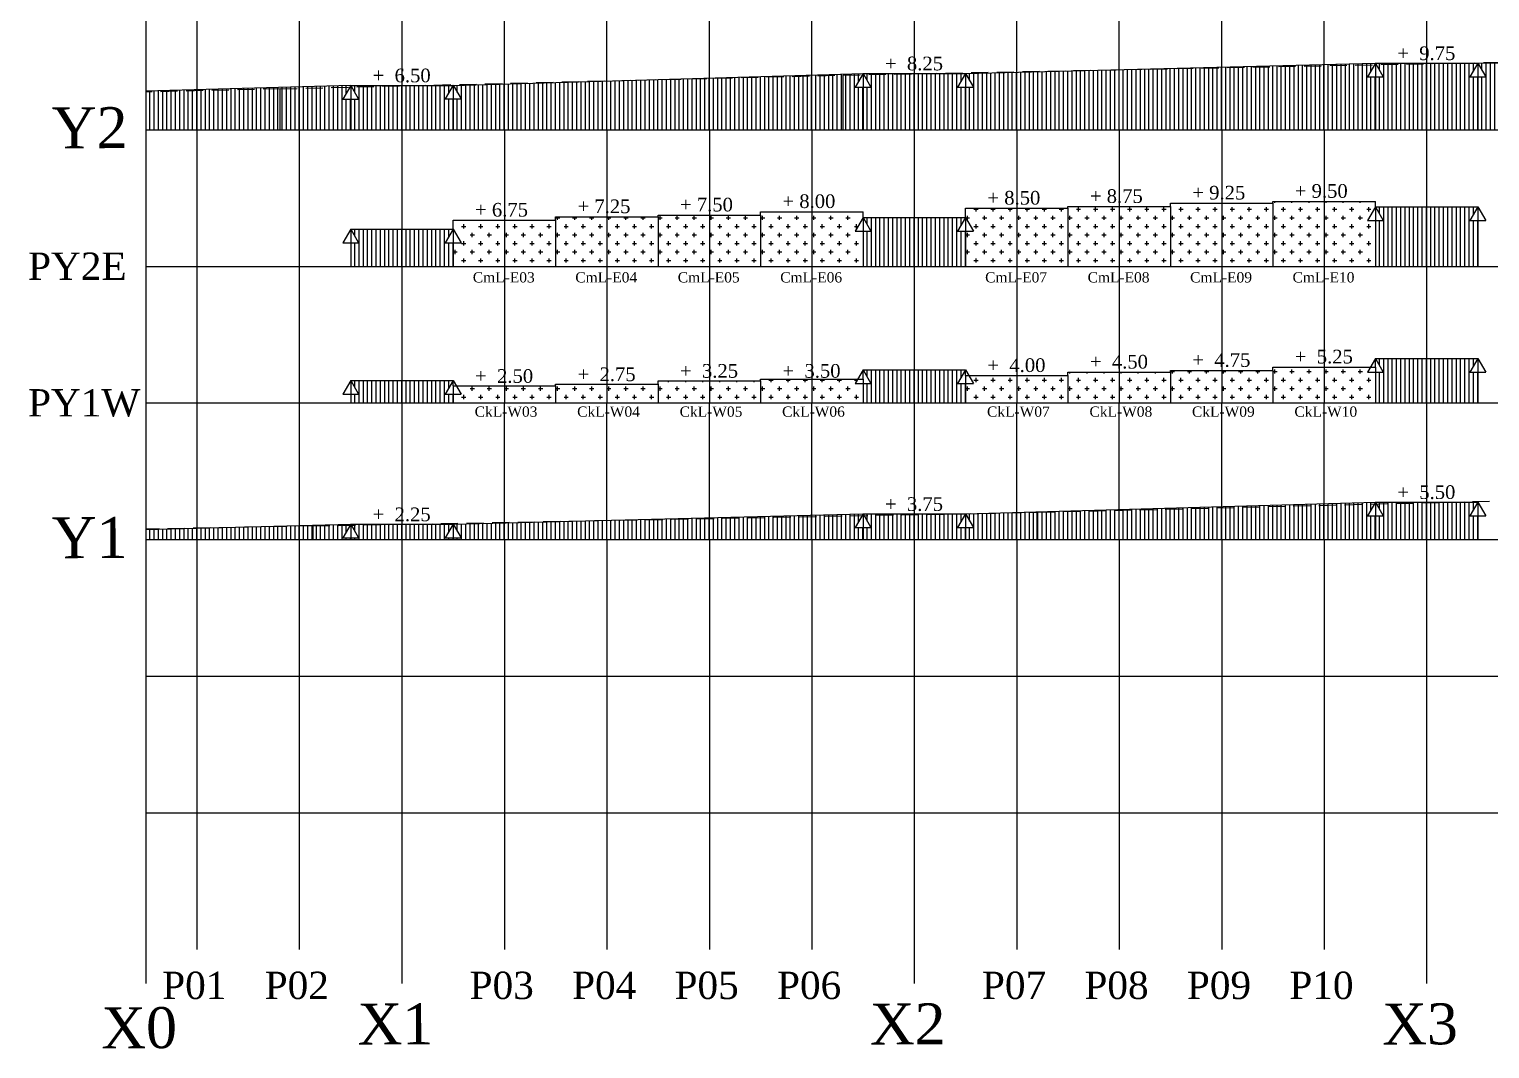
# Model space of a CAD drawing. Extents: x 15746 to 36625, y 87803 to 171760.
# Drawn here: x 15823 to 16036.8, y 88650.9 to 88800.1 of the extents above; entities that cross this region are included whole.
import ezdxf

# ---------------------------------------------------------------- set-up
doc = ezdxf.new("R2010")
doc.units = 0
doc.header["$LTSCALE"] = 5
doc.header["$MEASUREMENT"] = 0
doc.linetypes.add('DASHED', pattern=[0.75, 0.5, -0.25])
for name, color, linetype in [('CONTOUR', 254, 'Continuous'), ('Demarcation', 7, 'Continuous'), ('Hatch2', 254, 'Continuous'), ('text', 7, 'Continuous')]:
    doc.layers.add(name, color=color, linetype=linetype)
doc.styles.get("Standard").update_dxf_attribs({"font": 'TIMES.TTF', "height": 3})

msp = doc.modelspace()

# ---------------------------------------------------------------- hatches: boundary and pattern name
at = {"layer": 'Hatch2'}
h = msp.add_hatch(dxfattribs=at)
h.set_pattern_fill('ANSI31', color=253, scale=5, angle=45, style=0)
h.paths.add_polyline_path([(16110.026, 88795.394), (16111.18, 88793.394), (16110.026, 88793.394), (16110.026, 88785.394), (16170.026, 88785.394), (16170.026, 88795.644)])
h.paths.add_polyline_path([(16102.526, 88785.394), (16110.026, 88785.394), (16110.026, 88793.394), (16108.871, 88793.394), (16110.026, 88795.394), (16102.526, 88795.394)])
h.paths.add_polyline_path([(16102.526, 88795.394), (16095.026, 88795.394), (16096.18, 88793.394), (16095.026, 88793.394), (16095.026, 88785.394), (16102.526, 88785.394)])
h.paths.add_polyline_path([(16035.026, 88795.144), (16036.18, 88793.144), (16035.026, 88793.144), (16035.026, 88785.394), (16095.026, 88785.394), (16095.026, 88793.394), (16093.871, 88793.394), (16095.026, 88795.394)])
h.paths.add_polyline_path([(16027.526, 88785.394), (16035.026, 88785.394), (16035.026, 88793.144), (16033.871, 88793.144), (16035.026, 88795.144), (16027.526, 88795.144)])
h.paths.add_polyline_path([(16027.526, 88795.144), (16020.026, 88795.144), (16021.18, 88793.144), (16020.026, 88793.144), (16020.026, 88785.394), (16027.526, 88785.394)])
h.paths.add_polyline_path([(16020.026, 88785.394), (16020.026, 88793.144), (16018.871, 88793.144), (16020.026, 88795.144), (15960.026, 88793.644), (15961.18, 88791.644), (15960.026, 88791.644), (15960.026, 88785.394)])
h.paths.add_polyline_path([(15960.026, 88785.394), (15960.026, 88791.644), (15958.871, 88791.644), (15960.026, 88793.644), (15952.526, 88793.644), (15952.526, 88785.394)])
h.paths.add_polyline_path([(15952.526, 88785.394), (15952.526, 88793.644), (15945.026, 88793.644), (15946.18, 88791.644), (15945.026, 88791.644), (15945.026, 88785.394)])
h.paths.add_polyline_path([(15945.026, 88785.394), (15945.026, 88791.644), (15943.871, 88791.644), (15945.026, 88793.644), (15885.028, 88791.894), (15886.18, 88789.898), (15885.028, 88789.898), (15885.028, 88785.394)])
h.paths.add_polyline_path([(15885.028, 88785.394), (15885.028, 88789.898), (15883.871, 88789.898), (15885.024, 88791.894), (15877.526, 88791.894), (15877.526, 88785.394)])
h.paths.add_polyline_path([(15877.526, 88785.394), (15877.526, 88791.894), (15870.03, 88791.894), (15870.026, 88791.894), (15871.18, 88789.894), (15870.026, 88789.894), (15870.026, 88785.394)])
h.paths.add_polyline_path([(15870.026, 88785.394), (15870.026, 88789.894), (15868.871, 88789.894), (15870.026, 88791.894), (15840.026, 88791.019), (15840.026, 88785.394)])
h = msp.add_hatch(dxfattribs=at)
h.set_pattern_fill('CROSS', color=253, scale=5, style=0)
h.paths.add_polyline_path([(15967.526, 88773.894), (15960.026, 88773.894), (15960.026, 88772.546), (15961.18, 88770.546), (15960.026, 88770.546), (15960.026, 88765.394), (15967.526, 88765.394)])
h.paths.add_polyline_path([(15967.526, 88765.394), (15975.026, 88765.394), (15975.026, 88773.894), (15967.526, 88773.894)])
h.paths.add_polyline_path([(15975.026, 88765.394), (15982.526, 88765.394), (15982.526, 88774.144), (15975.026, 88774.144), (15975.026, 88773.894)])
h.paths.add_polyline_path([(15982.526, 88765.394), (15990.026, 88765.394), (15990.026, 88774.144), (15982.526, 88774.144)])
h.paths.add_polyline_path([(15997.526, 88774.644), (15990.026, 88774.644), (15990.026, 88774.144), (15990.026, 88765.394), (15997.526, 88765.394)])
h.paths.add_polyline_path([(15997.526, 88765.394), (16005.026, 88765.394), (16005.026, 88774.644), (15997.526, 88774.644)])
h.paths.add_polyline_path([(16005.026, 88765.394), (16012.526, 88765.394), (16012.526, 88774.894), (16005.026, 88774.894), (16005.026, 88774.644)])
h.paths.add_polyline_path([(16020.026, 88765.394), (16020.026, 88772.107), (16018.871, 88772.107), (16020.026, 88774.107), (16020.026, 88774.894), (16012.526, 88774.894), (16012.526, 88765.394)])
h = msp.add_hatch(dxfattribs=at)
h.set_pattern_fill('CROSS', color=253, scale=5, style=0)
h.paths.add_polyline_path([(15886.176, 88768.861), (15885.021, 88768.861), (15885.021, 88765.394), (15892.526, 88765.394), (15892.526, 88772.144), (15885.024, 88772.144), (15885.024, 88770.857)])
h.paths.add_polyline_path([(15900.026, 88765.394), (15900.026, 88772.144), (15892.526, 88772.144), (15892.526, 88765.394)])
h.paths.add_polyline_path([(15907.526, 88772.644), (15900.026, 88772.644), (15900.026, 88772.144), (15900.026, 88765.394), (15907.526, 88765.394)])
h.paths.add_polyline_path([(15915.026, 88765.394), (15915.026, 88772.644), (15907.526, 88772.644), (15907.526, 88765.394)])
h.paths.add_polyline_path([(15922.526, 88772.894), (15915.026, 88772.894), (15915.026, 88772.644), (15915.026, 88765.394), (15922.526, 88765.394)])
h.paths.add_polyline_path([(15930.026, 88765.394), (15930.026, 88772.894), (15922.526, 88772.894), (15922.526, 88765.394)])
h.paths.add_polyline_path([(15937.526, 88765.394), (15937.526, 88773.394), (15930.026, 88773.394), (15930.026, 88772.894), (15930.026, 88765.394)])
h.paths.add_polyline_path([(15937.526, 88765.394), (15945.026, 88765.394), (15945.026, 88770.546), (15943.871, 88770.546), (15945.026, 88772.546), (15945.026, 88773.394), (15937.526, 88773.394)])
h = msp.add_hatch(dxfattribs=at)
h.set_pattern_fill('ANSI31', color=253, scale=5, angle=45, style=0)
h.paths.add_polyline_path([(15952.526, 88772.546), (15945.026, 88772.546), (15946.18, 88770.546), (15945.026, 88770.546), (15945.026, 88765.394), (15952.526, 88765.394)])
h.paths.add_polyline_path([(15960.026, 88765.394), (15960.026, 88770.546), (15958.871, 88770.546), (15960.026, 88772.546), (15952.526, 88772.546), (15952.526, 88765.394)])
h = msp.add_hatch(dxfattribs=at)
h.set_pattern_fill('ANSI31', color=253, scale=5, angle=45, style=0)
h.paths.add_polyline_path([(16020.026, 88765.394), (16027.526, 88765.394), (16027.526, 88774.107), (16020.026, 88774.107), (16021.18, 88772.107), (16020.026, 88772.107)])
h.paths.add_polyline_path([(16035.026, 88772.107), (16033.871, 88772.107), (16035.026, 88774.107), (16027.526, 88774.107), (16027.526, 88765.394), (16035.026, 88765.394)])
h = msp.add_hatch(dxfattribs=at)
h.set_pattern_fill('ANSI31', color=253, scale=5, angle=45, style=0)
h.paths.add_polyline_path([(15870.026, 88770.857), (15871.178, 88768.861), (15870.026, 88768.861), (15870.026, 88765.394), (15877.526, 88765.394), (15877.526, 88770.857)])
h.paths.add_polyline_path([(15877.526, 88770.857), (15877.526, 88765.394), (15885.021, 88765.394), (15885.021, 88768.861), (15883.867, 88768.861), (15885.019, 88770.857)])
h = msp.add_hatch(dxfattribs=at)
h.set_pattern_fill('ANSI31', color=253, scale=5, angle=45, style=0)
h.paths.add_polyline_path([(16027.526, 88745.394), (16027.526, 88751.93), (16020.026, 88751.93), (16021.18, 88749.93), (16020.026, 88749.93), (16020.026, 88745.394)])
h.paths.add_polyline_path([(16027.526, 88745.394), (16035.026, 88745.394), (16035.026, 88749.93), (16033.871, 88749.93), (16035.026, 88751.93), (16027.526, 88751.93)])
h = msp.add_hatch(dxfattribs=at)
h.set_pattern_fill('ANSI31', color=253, scale=5, angle=45, style=0)
h.paths.add_polyline_path([(15877.526, 88745.394), (15877.526, 88748.68), (15870.026, 88748.68), (15871.178, 88746.684), (15870.024, 88746.684), (15870.024, 88745.394)])
h.paths.add_polyline_path([(15877.526, 88748.68), (15877.526, 88745.394), (15885.026, 88745.394), (15885.026, 88746.684), (15883.867, 88746.684), (15885.019, 88748.68)])
h = msp.add_hatch(dxfattribs=at)
h.set_pattern_fill('CROSS', color=253, scale=5, style=0)
h.paths.add_polyline_path([(15885.478, 88747.894), (15886.176, 88746.684), (15885.026, 88746.684), (15885.026, 88745.394), (15892.526, 88745.394), (15892.526, 88747.894)])
h.paths.add_polyline_path([(15900.026, 88745.394), (15900.026, 88747.894), (15892.526, 88747.894), (15892.526, 88745.394)])
h.paths.add_polyline_path([(15907.526, 88745.394), (15907.526, 88748.144), (15900.026, 88748.144), (15900.026, 88747.894), (15900.026, 88745.394)])
h.paths.add_polyline_path([(15915.026, 88745.394), (15915.026, 88748.144), (15907.526, 88748.144), (15907.526, 88745.394)])
h.paths.add_polyline_path([(15922.526, 88745.394), (15922.526, 88748.644), (15915.026, 88748.644), (15915.026, 88748.144), (15915.026, 88745.394)])
h.paths.add_polyline_path([(15930.026, 88745.394), (15930.026, 88748.644), (15922.526, 88748.644), (15922.526, 88745.394)])
h.paths.add_polyline_path([(15930.026, 88748.894), (15930.026, 88748.644), (15930.026, 88745.394), (15937.526, 88745.394), (15937.526, 88748.894)])
h.paths.add_polyline_path([(15945.026, 88745.394), (15945.026, 88748.241), (15943.871, 88748.241), (15944.248, 88748.894), (15937.526, 88748.894), (15937.526, 88745.394)])
h = msp.add_hatch(dxfattribs=at)
h.set_pattern_fill('ANSI31', color=253, scale=5, angle=45, style=0)
h.paths.add_polyline_path([(15952.526, 88745.394), (15952.526, 88750.241), (15945.026, 88750.241), (15946.18, 88748.241), (15945.026, 88748.241), (15945.026, 88745.394)])
h.paths.add_polyline_path([(15958.871, 88748.241), (15960.026, 88750.241), (15952.526, 88750.241), (15952.526, 88745.394), (15960.026, 88745.394), (15960.026, 88748.241)])
h = msp.add_hatch(dxfattribs=at)
h.set_pattern_fill('CROSS', color=253, scale=5, style=0)
h.paths.add_polyline_path([(15960.515, 88749.394), (15961.18, 88748.241), (15960.026, 88748.241), (15960.026, 88745.394), (15967.526, 88745.394), (15967.526, 88749.394)])
h.paths.add_polyline_path([(15975.026, 88745.394), (15975.026, 88749.394), (15967.526, 88749.394), (15967.526, 88745.394)])
h.paths.add_polyline_path([(15982.526, 88745.394), (15982.526, 88749.894), (15975.026, 88749.894), (15975.026, 88749.394), (15975.026, 88745.394)])
h.paths.add_polyline_path([(15990.026, 88745.394), (15990.026, 88749.894), (15982.526, 88749.894), (15982.526, 88745.394)])
h.paths.add_polyline_path([(15997.526, 88745.394), (15997.526, 88750.144), (15990.026, 88750.144), (15990.026, 88749.894), (15990.026, 88745.394)])
h.paths.add_polyline_path([(16005.026, 88745.394), (16005.026, 88750.144), (15997.526, 88750.144), (15997.526, 88745.394)])
h.paths.add_polyline_path([(16012.526, 88745.394), (16012.526, 88750.644), (16005.026, 88750.644), (16005.026, 88750.144), (16005.026, 88745.394)])
h.paths.add_polyline_path([(16020.026, 88745.394), (16020.026, 88749.93), (16018.871, 88749.93), (16019.283, 88750.644), (16012.526, 88750.644), (16012.526, 88745.394)])
h = msp.add_hatch(dxfattribs=at)
h.set_pattern_fill('ANSI31', color=253, scale=5, angle=45, style=0)
h.paths.add_polyline_path([(15877.526, 88727.644), (15870.026, 88727.644), (15871.18, 88725.644), (15870.026, 88725.644), (15870.026, 88725.394), (15877.526, 88725.394)])
h.paths.add_polyline_path([(15885.026, 88727.644), (15877.526, 88727.644), (15877.526, 88725.394), (15885.026, 88725.394), (15885.026, 88725.644), (15883.871, 88725.644)])
h.paths.add_polyline_path([(15945.026, 88727.144), (15943.871, 88727.144), (15945.026, 88729.144), (15885.026, 88727.644), (15886.18, 88725.644), (15885.026, 88725.644), (15885.026, 88725.394), (15945.026, 88725.394)])
h.paths.add_polyline_path([(15952.526, 88729.144), (15945.026, 88729.144), (15946.18, 88727.144), (15945.026, 88727.144), (15945.026, 88725.394), (15952.526, 88725.394)])
h.paths.add_polyline_path([(15960.026, 88727.144), (15958.871, 88727.144), (15960.026, 88729.144), (15952.526, 88729.144), (15952.526, 88725.394), (15960.026, 88725.394)])
h.paths.add_polyline_path([(16035.026, 88728.894), (16033.871, 88728.894), (16035.026, 88730.894), (16027.526, 88730.894), (16027.526, 88725.394), (16035.026, 88725.394)])
h.paths.add_polyline_path([(16027.526, 88730.894), (16020.026, 88730.894), (16021.18, 88728.894), (16020.026, 88728.894), (16020.026, 88725.394), (16027.526, 88725.394)])
h.paths.add_polyline_path([(16020.026, 88728.894), (16018.871, 88728.894), (16020.026, 88730.894), (15960.026, 88729.144), (15961.18, 88727.144), (15960.026, 88727.144), (15960.026, 88725.394), (16020.026, 88725.394)])
h = msp.add_hatch(dxfattribs=at)
h.set_pattern_fill('ANSI31', color=253, scale=5, angle=45, style=0)
h.paths.add_polyline_path([(15847.526, 88725.394), (15847.526, 88727.081), (15840.026, 88726.894), (15840.026, 88725.394)])
h.paths.add_polyline_path([(15862.526, 88725.394), (15862.526, 88727.456), (15847.526, 88727.081), (15847.526, 88725.394)])
h.paths.add_polyline_path([(15862.526, 88727.456), (15862.526, 88725.394), (15870.026, 88725.394), (15870.026, 88725.644), (15868.871, 88725.644), (15870.026, 88727.644)])

# ---------------------------------------------------------------- linework, layer by layer
for p, q in [((15840.026, 88950.394), (15840.026, 88660.394)), ((15877.526, 88950.394), (15877.526, 88660.394)), ((15952.526, 88950.394), (15952.526, 88660.394)), ((16027.526, 88950.394), (16027.526, 88660.394)), ((15945.026, 88793.644), (15943.871, 88791.644)), ((15945.026, 88793.644), (15960.026, 88793.644)), ((15945.026, 88793.644), (15946.18, 88791.644)), ((15960.026, 88793.644), (15958.871, 88791.644)), ((15960.026, 88793.644), (15961.18, 88791.644)), ((16020.026, 88795.144), (16018.871, 88793.144)), ((16020.026, 88795.144), (16035.026, 88795.144)), ((16020.026, 88795.144), (16021.18, 88793.144)), ((16035.026, 88795.144), (16033.871, 88793.144)), ((16035.026, 88795.144), (16036.18, 88793.144)), ((15870.026, 88791.894), (15868.871, 88789.894)), ((15870.026, 88791.894), (15885.026, 88791.894)), ((15870.026, 88791.894), (15871.18, 88789.894)), ((15885.026, 88791.898), (15883.871, 88789.898)), ((15885.026, 88791.898), (15886.18, 88789.898)), ((15943.871, 88791.644), (15946.18, 88791.644)), ((15958.871, 88791.644), (15961.18, 88791.644)), ((16018.871, 88793.144), (16021.18, 88793.144)), ((16033.871, 88793.144), (16036.18, 88793.144)), ((15868.871, 88789.894), (15871.18, 88789.894)), ((15883.871, 88789.898), (15886.18, 88789.898)), ((15840.026, 88785.394), (16170.026, 88785.394)), ((15990.026, 88774.644), (16005.026, 88774.644)), ((16005.026, 88774.894), (16020.026, 88774.894)), ((15900.026, 88772.644), (15915.026, 88772.644)), ((15915.026, 88772.894), (15930.026, 88772.894)), ((15930.026, 88773.394), (15945.026, 88773.394)), ((15945.026, 88772.546), (15943.871, 88770.546)), ((15945.026, 88772.546), (15960.026, 88772.546)), ((15945.026, 88772.546), (15946.18, 88770.546)), ((15960.026, 88772.546), (15958.871, 88770.546)), ((15960.026, 88773.894), (15975.026, 88773.894)), ((15960.026, 88772.546), (15961.18, 88770.546)), ((15975.026, 88774.144), (15990.026, 88774.144)), ((16020.026, 88774.107), (16018.871, 88772.107)), ((16020.026, 88774.107), (16035.026, 88774.107)), ((16020.026, 88774.107), (16021.18, 88772.107)), ((16035.026, 88774.107), (16033.871, 88772.107)), ((16035.026, 88774.107), (16036.18, 88772.107)), ((15870.024, 88770.861), (15868.869, 88768.861)), ((15870.024, 88770.861), (15871.178, 88768.861)), ((15870.026, 88770.857), (15885.024, 88770.857)), ((15885.021, 88770.861), (15883.867, 88768.861)), ((15885.021, 88770.861), (15886.176, 88768.861)), ((15885.026, 88772.144), (15900.026, 88772.144)), ((15943.871, 88770.546), (15946.18, 88770.546)), ((15958.871, 88770.546), (15961.18, 88770.546)), ((16018.871, 88772.107), (16021.18, 88772.107)), ((16033.871, 88772.107), (16036.18, 88772.107)), ((15868.869, 88768.861), (15871.178, 88768.861)), ((15883.867, 88768.861), (15886.176, 88768.861)), ((15840.026, 88765.394), (16170.026, 88765.394)), ((16020.026, 88751.93), (16018.871, 88749.93)), ((16020.026, 88751.93), (16035.026, 88751.93)), ((16020.026, 88751.93), (16021.18, 88749.93)), ((16035.026, 88751.93), (16033.871, 88749.93)), ((16035.026, 88751.93), (16036.18, 88749.93)), ((15870.024, 88748.684), (15868.869, 88746.684)), ((15870.024, 88748.684), (15871.178, 88746.684)), ((15870.026, 88748.68), (15885.019, 88748.68)), ((15885.021, 88748.684), (15883.867, 88746.684)), ((15885.021, 88748.684), (15886.176, 88746.684)), ((15930.026, 88748.894), (15945.026, 88748.894)), ((15945.026, 88750.241), (15943.871, 88748.241)), ((15945.026, 88750.241), (15960.026, 88750.241)), ((15945.026, 88750.241), (15946.18, 88748.241)), ((15960.026, 88750.241), (15958.871, 88748.241)), ((15960.026, 88750.241), (15961.18, 88748.241)), ((15960.026, 88749.394), (15975.026, 88749.394)), ((15975.026, 88749.894), (15990.026, 88749.894)), ((15990.026, 88750.144), (16005.026, 88750.144)), ((16005.026, 88750.644), (16020.026, 88750.644)), ((16018.871, 88749.93), (16021.18, 88749.93)), ((16033.871, 88749.93), (16036.18, 88749.93)), ((15868.869, 88746.684), (15871.178, 88746.684)), ((15883.867, 88746.684), (15886.176, 88746.684)), ((15885.026, 88747.894), (15900.026, 88747.894)), ((15900.026, 88748.144), (15915.026, 88748.144)), ((15915.026, 88748.644), (15930.026, 88748.644)), ((15943.871, 88748.241), (15946.18, 88748.241)), ((15958.871, 88748.241), (15961.18, 88748.241)), ((15840.026, 88745.394), (16170.026, 88745.394)), ((16020.026, 88730.894), (16018.871, 88728.894)), ((16020.026, 88730.894), (16035.026, 88730.894)), ((16020.026, 88730.894), (16021.18, 88728.894)), ((16035.026, 88730.894), (16033.871, 88728.894)), ((16035.026, 88730.894), (16036.18, 88728.894)), ((15870.026, 88727.644), (15868.871, 88725.644)), ((15870.026, 88727.644), (15885.026, 88727.644)), ((15870.026, 88727.644), (15871.18, 88725.644)), ((15885.026, 88727.644), (15883.871, 88725.644)), ((15885.026, 88727.644), (15886.18, 88725.644)), ((15945.026, 88729.144), (15943.871, 88727.144)), ((15945.026, 88729.144), (15960.026, 88729.144)), ((15945.026, 88729.144), (15946.18, 88727.144)), ((15960.026, 88729.144), (15958.871, 88727.144)), ((15960.026, 88729.144), (15961.18, 88727.144)), ((16018.871, 88728.894), (16021.18, 88728.894)), ((16033.871, 88728.894), (16036.18, 88728.894)), ((15840.026, 88725.394), (16170.026, 88725.394)), ((15868.871, 88725.644), (15871.18, 88725.644)), ((15883.871, 88725.644), (15886.18, 88725.644)), ((15943.871, 88727.144), (15946.18, 88727.144)), ((15958.871, 88727.144), (15961.18, 88727.144)), ((15840.026, 88705.394), (16170.026, 88705.394)), ((15840.026, 88685.394), (16170.026, 88685.394))]:
    msp.add_line(p, q)
at = {"color": 254}
for p, q in [((15847.526, 88785.394), (15847.526, 88805.394)), ((15862.526, 88785.394), (15862.526, 88805.394)), ((15892.526, 88785.394), (15892.526, 88805.394)), ((15907.526, 88785.394), (15907.526, 88805.394)), ((15922.526, 88785.394), (15922.526, 88805.394)), ((15937.526, 88785.394), (15937.526, 88805.394)), ((15967.526, 88785.394), (15967.526, 88805.394)), ((15982.526, 88785.394), (15982.526, 88805.394)), ((15997.526, 88785.394), (15997.526, 88805.394)), ((16012.526, 88785.394), (16012.526, 88805.394)), ((15847.526, 88745.394), (15847.526, 88785.394)), ((15862.526, 88745.394), (15862.526, 88785.394)), ((15892.526, 88785.394), (15892.526, 88745.394)), ((15907.526, 88785.394), (15907.526, 88745.394)), ((15922.526, 88785.394), (15922.526, 88745.394)), ((15937.526, 88785.394), (15937.526, 88745.394)), ((15967.526, 88785.394), (15967.526, 88745.394)), ((15982.526, 88785.394), (15982.526, 88745.394)), ((15997.526, 88785.394), (15997.526, 88745.394)), ((16012.526, 88785.394), (16012.526, 88745.394)), ((15847.526, 88725.394), (15847.526, 88745.394)), ((15862.526, 88725.394), (15862.526, 88745.394)), ((15892.526, 88725.394), (15892.526, 88745.394)), ((15907.526, 88725.394), (15907.526, 88745.394)), ((15922.526, 88725.394), (15922.526, 88745.394)), ((15937.526, 88725.394), (15937.526, 88745.394)), ((15967.526, 88725.394), (15967.526, 88745.394)), ((15982.526, 88725.394), (15982.526, 88745.394)), ((15997.526, 88725.394), (15997.526, 88745.394)), ((16012.526, 88725.394), (16012.526, 88745.394)), ((15847.526, 88665.394), (15847.526, 88725.394)), ((15862.526, 88665.394), (15862.526, 88725.394)), ((15892.526, 88725.394), (15892.526, 88665.394)), ((15907.526, 88725.394), (15907.526, 88665.394)), ((15922.526, 88725.394), (15922.526, 88665.394)), ((15937.526, 88725.394), (15937.526, 88665.394)), ((15967.526, 88725.394), (15967.526, 88665.394)), ((15982.526, 88725.394), (15982.526, 88665.394)), ((15997.526, 88725.394), (15997.526, 88665.394)), ((16012.526, 88725.394), (16012.526, 88665.394))]:
    msp.add_line(p, q, dxfattribs=at)
at = {"color": 7}
for p, q in [((15885.024, 88791.894), (15945.026, 88793.644)), ((15945.026, 88793.644), (15945.026, 88785.394)), ((15960.026, 88793.644), (16020.026, 88795.144)), ((15960.026, 88793.644), (15960.026, 88785.394)), ((16020.026, 88795.144), (16020.026, 88785.394)), ((16035.026, 88795.144), (16095.026, 88795.394)), ((16035.026, 88795.144), (16035.026, 88785.394)), ((15870.026, 88791.894), (15840.026, 88791.019)), ((15870.026, 88791.894), (15870.026, 88785.394)), ((15885.028, 88791.894), (15885.028, 88785.394)), ((15990.026, 88774.144), (15990.026, 88774.644)), ((16005.026, 88774.644), (16005.026, 88774.894)), ((16005.026, 88774.644), (16005.026, 88765.394)), ((16020.026, 88774.107), (16020.026, 88774.894)), ((15900.026, 88772.144), (15900.026, 88772.644)), ((15915.026, 88772.644), (15915.026, 88772.894)), ((15915.026, 88772.644), (15915.026, 88765.394)), ((15930.026, 88772.894), (15930.026, 88773.394)), ((15930.026, 88772.894), (15930.026, 88765.394)), ((15945.026, 88772.546), (15945.026, 88773.394)), ((15945.026, 88772.546), (15945.026, 88765.394)), ((15960.026, 88772.546), (15960.026, 88773.894)), ((15960.026, 88772.546), (15960.026, 88765.394)), ((15975.026, 88773.894), (15975.026, 88774.144)), ((15975.026, 88773.894), (15975.026, 88765.394)), ((15990.026, 88774.144), (15990.026, 88765.394)), ((16020.026, 88774.107), (16020.026, 88765.394)), ((16035.026, 88774.107), (16035.026, 88765.394)), ((15870.026, 88770.857), (15870.026, 88765.394)), ((15885.021, 88770.861), (15885.021, 88765.394)), ((15885.024, 88770.857), (15885.024, 88772.144)), ((15900.026, 88772.144), (15900.026, 88765.394)), ((16020.026, 88750.644), (16020.026, 88751.93)), ((16035.026, 88751.93), (16035.026, 88745.394)), ((15870.024, 88748.684), (15870.024, 88745.394)), ((15885.026, 88747.894), (15885.026, 88748.68)), ((15930.026, 88748.644), (15930.026, 88748.894)), ((15945.026, 88748.894), (15945.026, 88750.241)), ((15945.026, 88748.894), (15945.026, 88745.394)), ((15960.026, 88749.394), (15960.026, 88750.241)), ((15960.026, 88749.394), (15960.026, 88745.394)), ((15975.026, 88749.394), (15975.026, 88749.894)), ((15975.026, 88749.394), (15975.026, 88745.394)), ((15990.026, 88749.894), (15990.026, 88750.144)), ((15990.026, 88749.894), (15990.026, 88745.394)), ((16005.026, 88750.144), (16005.026, 88750.644)), ((16005.026, 88750.144), (16005.026, 88745.394)), ((16020.026, 88750.644), (16020.026, 88745.394)), ((15885.026, 88747.894), (15885.026, 88745.394)), ((15900.026, 88747.894), (15900.026, 88748.144)), ((15900.026, 88747.894), (15900.026, 88745.394)), ((15915.026, 88748.144), (15915.026, 88748.644)), ((15915.026, 88748.144), (15915.026, 88745.394)), ((15930.026, 88748.644), (15930.026, 88745.394)), ((15960.026, 88729.144), (16020.026, 88730.894)), ((16020.026, 88730.894), (16020.026, 88725.394)), ((16035.026, 88730.894), (16035.026, 88725.394)), ((15840.026, 88726.894), (15870.026, 88727.644)), ((15870.026, 88727.644), (15870.026, 88725.394)), ((15885.026, 88727.644), (15945.026, 88729.144)), ((15885.026, 88727.644), (15885.026, 88725.394)), ((15945.026, 88729.144), (15945.026, 88725.394)), ((15960.026, 88729.144), (15960.026, 88725.394))]:
    msp.add_line(p, q, dxfattribs=at)
at = {"layer": 'CONTOUR', "color": 253, "linetype": 'DASHED'}
for p, q in [((15942.102, 88793.394), (16044.631, 88795.394)), ((15859.685, 88791.394), (15942.102, 88793.394)), ((15859.685, 88791.394), (15840.026, 88790.917)), ((15970.519, 88729.394), (16051.706, 88731.394)), ((15864.473, 88727.394), (15840.026, 88726.933)), ((15864.473, 88727.394), (15970.519, 88729.394))]:
    msp.add_line(p, q, dxfattribs=at)
at = {"layer": 'CONTOUR', "color": 253}
for p, q in [((15942.102, 88785.394), (15942.102, 88793.394)), ((15859.685, 88785.394), (15859.685, 88791.394)), ((15864.473, 88727.394), (15864.473, 88725.394)), ((15970.519, 88725.394), (15970.519, 88729.394))]:
    msp.add_line(p, q, dxfattribs=at)

# ---------------------------------------------------------------- texts
at = {"color": 7, "char_height": 2, "attachment_point": 1}
for s, insert, width in [('+  8.25', (15948.231, 88796.094), 8.6968), ('+  9.75', (16023.231, 88797.594), 8.6968), ('+  6.50', (15873.231, 88794.344), 8.6968), ('+ 8.50', (15963.231, 88776.434), 9.1695), ('+ 8.75', (15978.231, 88776.684), 9.1695), ('+ 9.25', (15993.231, 88777.184), 9.1695), ('+ 9.50', (16008.231, 88777.434), 9.1695), ('+ 6.75', (15888.231, 88774.684), 9.1695), ('+ 7.25', (15903.231, 88775.184), 9.1695), ('+ 7.50', (15918.231, 88775.434), 9.1695), ('+ 8.00', (15933.231, 88775.934), 9.1695), ('+  5.25', (16008.231, 88753.183), 8.6968), ('+  3.25', (15918.231, 88751.094), 8.6968), ('+  3.50', (15933.231, 88751.094), 8.6968), ('+  4.00', (15963.231, 88751.933), 8.6968), ('+  4.50', (15978.231, 88752.433), 8.6968), ('+  4.75', (15993.231, 88752.683), 8.6968), ('+  2.50', (15888.231, 88750.344), 8.6968), ('+  2.75', (15903.231, 88750.594), 8.6968), ('+  3.75', (15948.231, 88731.594), 8.6968), ('+  5.50', (16023.231, 88733.344), 8.6968), ('+  2.25', (15873.231, 88730.09), 8.69679)]:
    msp.add_mtext(s, dxfattribs=dict(at, insert=insert, width=width))
at = {"layer": 'Demarcation', "char_height": 6, "width": 11.9196, "attachment_point": 1, "rotation": 0.32233}
for s, insert in [('Y2', (15826.264, 88788.655)), ('Y1', (15826.264, 88728.655)), ('X0', (15833.503, 88656.897)), ('X1', (15871.003, 88657.459)), ('X2', (15946.003, 88657.459)), ('X3', (16021.003, 88657.459))]:
    msp.add_mtext(s, dxfattribs=dict(at, insert=insert))
at = {"layer": 'Demarcation', "char_height": 4, "attachment_point": 1}
for s, insert, width in [('PY2E', (15822.787, 88767.419), 16.3076), ('PY1W', (15822.787, 88747.419), 16.3076), ('P01', (15842.428, 88662.138), 10.0378), ('P02', (15857.428, 88662.138), 10.0378), ('P03', (15887.428, 88662.138), 10.0378), ('P04', (15902.428, 88662.138), 10.0378), ('P05', (15917.428, 88662.138), 10.0378), ('P06', (15932.428, 88662.138), 10.0378), ('P07', (15962.428, 88662.138), 10.0378), ('P08', (15977.428, 88662.138), 10.0378), ('P09', (15992.428, 88662.138), 10.0378), ('P10', (16007.428, 88662.138), 10.0378)]:
    msp.add_mtext(s, dxfattribs=dict(at, insert=insert, width=width))
at = {"layer": 'text', "char_height": 1.5, "attachment_point": 1, "line_spacing_factor": 1.5}
for s, insert, width in [('CmL-E03', (15887.901, 88764.538), 9.8102), ('CmL-E04', (15902.901, 88764.538), 9.8102), ('CmL-E05', (15917.901, 88764.538), 9.8102), ('CmL-E06', (15932.901, 88764.538), 9.8102), ('CmL-E07', (15962.901, 88764.538), 9.8102), ('CmL-E08', (15977.901, 88764.538), 9.8102), ('CmL-E09', (15992.901, 88764.538), 9.8102), ('CmL-E10', (16007.901, 88764.538), 9.8102), ('CkL-W03', (15888.175, 88744.877), 8.8334), ('CkL-W04', (15903.175, 88744.877), 8.8334), ('CkL-W05', (15918.175, 88744.877), 8.8334), ('CkL-W06', (15933.175, 88744.877), 8.8334), ('CkL-W07', (15963.175, 88744.877), 8.8334), ('CkL-W08', (15978.175, 88744.877), 8.8334), ('CkL-W09', (15993.175, 88744.877), 8.8334), ('CkL-W10', (16008.175, 88744.877), 8.8334)]:
    msp.add_mtext(s, dxfattribs=dict(at, insert=insert, width=width))

doc.saveas('drawing.dxf')
